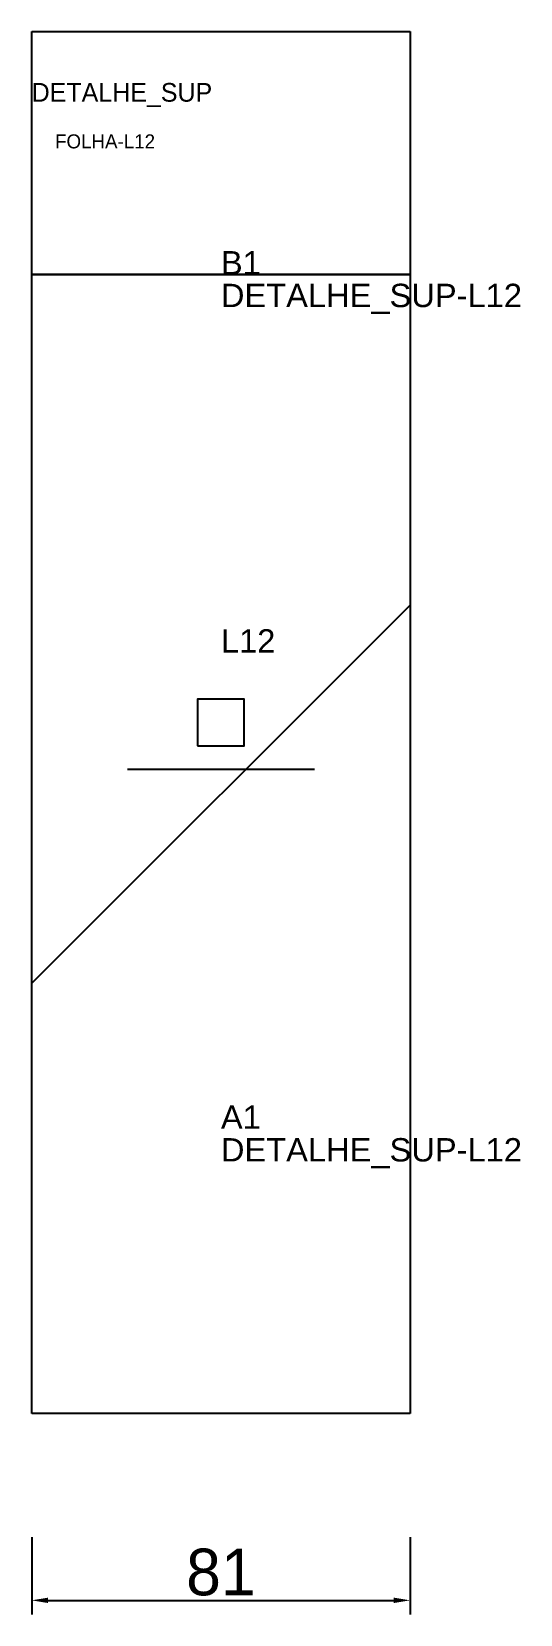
# Model space of a CAD drawing. Header units: metres. Extents: x 222 to 327, y -138 to 202.
import ezdxf

# ---------------------------------------------------------------- set-up
doc = ezdxf.new("R2010")
doc.units = ezdxf.units.M
for name, color, linetype in [('3', 3, 'CONTINUOUS'), ('AUX00', 7, 'CONTINUOUS'), ('COTA', 241, 'CONTINUOUS'), ('FOLHA', 255, 'CONTINUOUS'), ('Hachura', 251, 'CONTINUOUS'), ('NOMENCLATURA', 7, 'CONTINUOUS'), ('Nível', 160, 'CONTINUOUS'), ('Painéis', 200, 'CONTINUOUS'), ('Pilares', 5, 'CONTINUOUS'), ('SARR_2.2x7', 40, 'CONTINUOUS')]:
    doc.layers.add(name, color=color, linetype=linetype)
doc.styles.add('ARIAL', font='Arial.ttf')
doc.styles.add('STR_STANDARD', font='arial.ttf')
doc.dimstyles.new('EZ DXF', dxfattribs={"dimtxt": 10, "dimasz": 3.5, "dimexe": 3, "dimexo": 1.5, "dimgap": 1, "dimtad": 1, "dimdec": 1, "dimdsep": 46, "dimcen": 2.5, "dimazin": 3, "dimtfac": 1, "dimtmove": 0, "dimatfit": 3})

msp = doc.modelspace()

# ---------------------------------------------------------------- hatches: boundary and pattern name
at = {"layer": 'Hachura'}
h = msp.add_hatch(dxfattribs=at)
h.set_pattern_fill('ANSI31', scale=50)
h.paths.add_polyline_path([(222.2, 201.5), (303.2, 201.5), (303.2, -94.5), (222.2, -94.5)])
h = msp.add_hatch(dxfattribs=at)
h.set_pattern_fill('ANSI31', scale=50)
h.paths.add_polyline_path([(222.2, 201.5), (303.2, 201.5), (303.2, -94.5), (222.2, -94.5)])

# ---------------------------------------------------------------- linework, layer by layer
at = {"layer": '3'}
msp.add_lwpolyline([(222.2, 149.5), (303.2, 149.5)], close=True, dxfattribs=at)
msp.add_lwpolyline([(222.2, 149.5), (303.2, 149.5)], close=True, dxfattribs=at)
at = {"layer": 'Painéis', "color": 200}
for p, q in [((222.2, 201.5), (303.2, 201.5)), ((222.2, -94.5), (222.2, 201.5)), ((222.2, 201.5), (303.2, 201.5)), ((222.2, -94.5), (222.2, 201.5)), ((303.2, 201.5), (303.2, -94.5)), ((303.2, 201.5), (303.2, -94.5)), ((303.2, -94.5), (222.2, -94.5)), ((303.2, -94.5), (222.2, -94.5))]:
    msp.add_line(p, q, dxfattribs=at)
at = {"layer": 'Pilares'}
msp.add_lwpolyline([(257.7, 48.5), (267.7, 48.5), (267.7, 58.5), (257.7, 58.5)], close=True, dxfattribs=at)
msp.add_lwpolyline([(257.7, 48.5), (267.7, 48.5), (267.7, 58.5), (257.7, 58.5)], close=True, dxfattribs=at)
at = {"layer": 'SARR_2.2x7'}
msp.add_line((242.7, 43.5), (282.7, 43.5), dxfattribs=at)
msp.add_line((242.7, 43.5), (282.7, 43.5), dxfattribs=at)

# ---------------------------------------------------------------- texts
at = {"layer": '3', "style": 'STR_STANDARD'}
for s, p in [('B1', (262.7, 149.5)), ('B1', (262.7, 149.5)), ('A1', (262.7, -33.5)), ('A1', (262.7, -33.5))]:
    msp.add_text(s, height=5, dxfattribs=at).set_placement(p)
at = {"layer": 'AUX00', "style": 'STR_STANDARD'}
for p in [(262.7, 142.5), (262.7, 142.5), (262.7, -40.5), (262.7, -40.5)]:
    msp.add_text('DETALHE_SUP-L12', height=5, dxfattribs=at).set_placement(p)
at = {"layer": 'FOLHA'}
msp.add_text('FOLHA-L12', height=3, dxfattribs=at).set_placement((227.2, 176.5))
msp.add_text('FOLHA-L12', height=3, dxfattribs=at).set_placement((227.2, 176.5))
at = {"layer": 'NOMENCLATURA', "insert": (262.7, 73.5), "char_height": 5, "attachment_point": 1, "style": 'ARIAL'}
msp.add_mtext('L12', dxfattribs=at)
msp.add_mtext('L12', dxfattribs=at)
at = {"layer": 'Nível'}
msp.add_text('DETALHE_SUP', height=4, dxfattribs=at).set_placement((222.2, 186.5))
msp.add_text('DETALHE_SUP', height=4, dxfattribs=at).set_placement((222.2, 186.5))

# ---------------------------------------------------------------- dimensions: what is measured, and where the dimension line sits
at = {"layer": 'COTA'}
msp.add_linear_dim(base=(222.2, -134.5), p1=(222.2, -119.5), p2=(303.2, -119.5), dimstyle='EZ DXF', dxfattribs=at).render()
msp.add_linear_dim(base=(222.2, -134.5), p1=(222.2, -119.5), p2=(303.2, -119.5), dimstyle='EZ DXF', dxfattribs=at).render()

doc.saveas('drawing.dxf')
